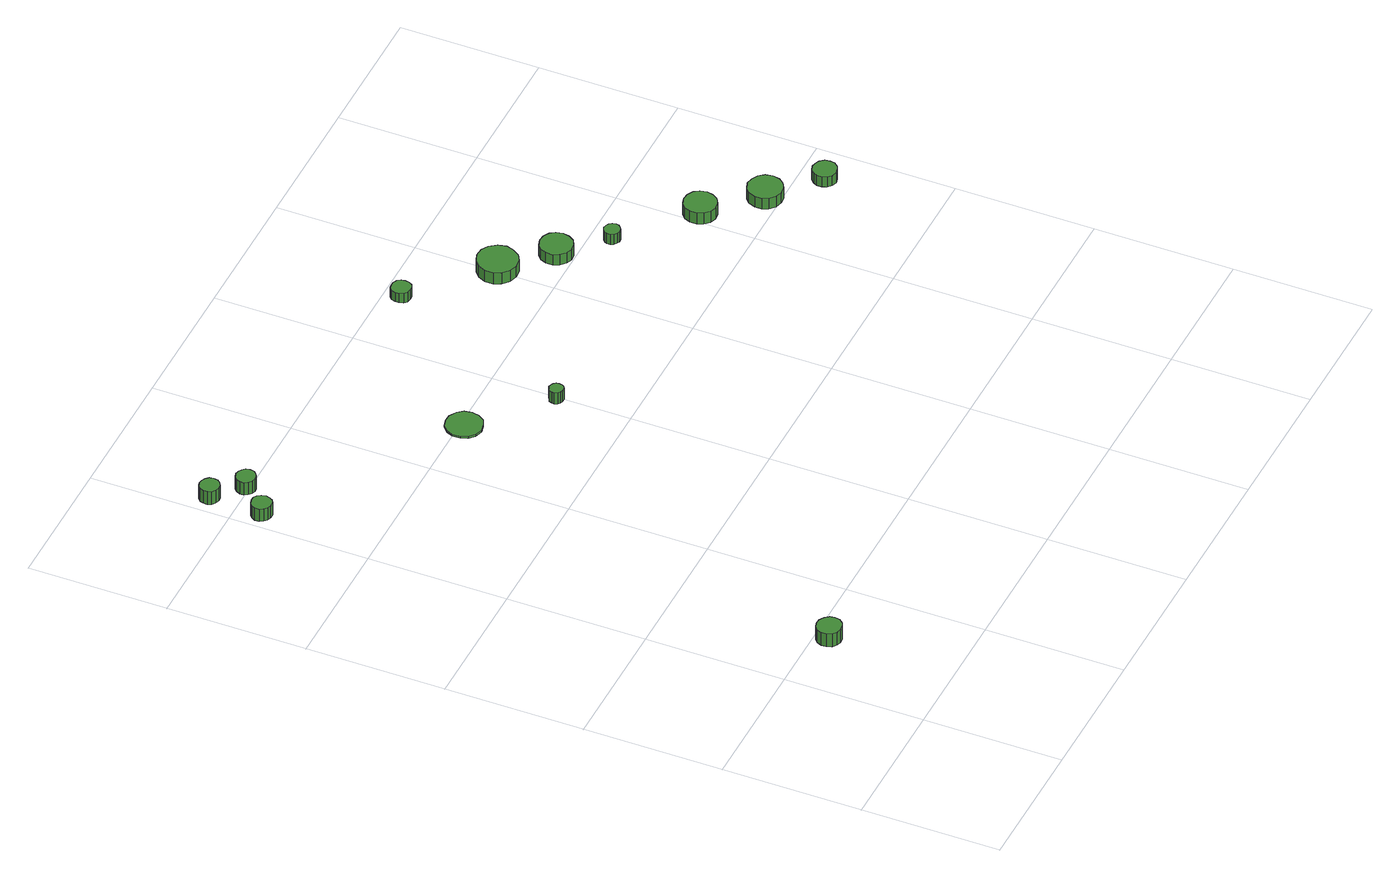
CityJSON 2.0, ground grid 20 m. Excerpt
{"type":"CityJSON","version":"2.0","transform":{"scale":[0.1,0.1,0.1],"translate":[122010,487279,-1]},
"CityObjects":{
"tree1":{"type":"SolitaryVegetationObject","attributes":{"function":"something"},"geometry":[{"type":"MultiSurface","lod":"1","boundaries":[[[0,1,2,3,4,5,6,7,8,9,10,11,12,13,14]],[[15,16,17,18,19,20,21,22,23,24,25,26,27,28,29]],[[0,29,28,1]],[[1,28,27,2]],[[2,27,26,3]],[[3,26,25,4]],[[4,25,24,5]],[[5,24,23,6]],[[6,23,22,7]],[[7,22,21,8]],[[8,21,20,9]],[[9,20,19,10]],[[10,19,18,11]],[[11,18,17,12]],[[12,17,16,13]],[[13,16,15,14]],[[14,15,29,0]]]}]},
"tree2":{"type":"SolitaryVegetationObject","attributes":{"function":"something"},"geometry":[{"type":"MultiSurface","lod":"1","boundaries":[[[30,31,32,33,34,35,36,37,38,39,40,41,42,43,44]],[[45,46,47,48,49,50,51,52,53,54,55,56,57,58,59]],[[30,59,58,31]],[[31,58,57,32]],[[32,57,56,33]],[[33,56,55,34]],[[34,55,54,35]],[[35,54,53,36]],[[36,53,52,37]],[[37,52,51,38]],[[38,51,50,39]],[[39,50,49,40]],[[40,49,48,41]],[[41,48,47,42]],[[42,47,46,43]],[[43,46,45,44]],[[44,45,59,30]]]}]},
"tree3":{"type":"SolitaryVegetationObject","attributes":{"function":"something"},"geometry":[{"type":"MultiSurface","lod":"1","boundaries":[[[60,61,62,63,64,65,66,67,68,69,70,71,72,73,74]],[[75,76,77,78,79,80,81,82,83,84,85,86,87,88,89]],[[60,89,88,61]],[[61,88,87,62]],[[62,87,86,63]],[[63,86,85,64]],[[64,85,84,65]],[[65,84,83,66]],[[66,83,82,67]],[[67,82,81,68]],[[68,81,80,69]],[[69,80,79,70]],[[70,79,78,71]],[[71,78,77,72]],[[72,77,76,73]],[[73,76,75,74]],[[74,75,89,60]]]}]},
"tree4":{"type":"SolitaryVegetationObject","attributes":{"function":"something"},"geometry":[{"type":"MultiSurface","lod":"1","boundaries":[[[90,91,92,93,94,95,96,97,98,99,100,101,102,103,104]],[[105,106,107,108,109,110,111,112,113,114,115,116,117,118,119]],[[90,119,118,91]],[[91,118,117,92]],[[92,117,116,93]],[[93,116,115,94]],[[94,115,114,95]],[[95,114,113,96]],[[96,113,112,97]],[[97,112,111,98]],[[98,111,110,99]],[[99,110,109,100]],[[100,109,108,101]],[[101,108,107,102]],[[102,107,106,103]],[[103,106,105,104]],[[104,105,119,90]]]}]},
"tree5":{"type":"SolitaryVegetationObject","attributes":{"function":"something"},"geometry":[{"type":"MultiSurface","lod":"1","boundaries":[[[120,121,122,123,124,125,126,127,128,129,130,131,132,133,134]],[[135,136,137,138,139,140,141,142,143,144,145,146,147,148,149]],[[120,149,148,121]],[[121,148,147,122]],[[122,147,146,123]],[[123,146,145,124]],[[124,145,144,125]],[[125,144,143,126]],[[126,143,142,127]],[[127,142,141,128]],[[128,141,140,129]],[[129,140,139,130]],[[130,139,138,131]],[[131,138,137,132]],[[132,137,136,133]],[[133,136,135,134]],[[134,135,149,120]]]}]},
"tree6":{"type":"SolitaryVegetationObject","attributes":{"function":"something"},"geometry":[{"type":"MultiSurface","lod":"1","boundaries":[[[150,151,152,153,154,155,156,157,158,159,160,161,162,163,164]],[[165,166,167,168,169,170,171,172,173,174,175,176,177,178,179]],[[150,179,178,151]],[[151,178,177,152]],[[152,177,176,153]],[[153,176,175,154]],[[154,175,174,155]],[[155,174,173,156]],[[156,173,172,157]],[[157,172,171,158]],[[158,171,170,159]],[[159,170,169,160]],[[160,169,168,161]],[[161,168,167,162]],[[162,167,166,163]],[[163,166,165,164]],[[164,165,179,150]]]}]},
"tree7":{"type":"SolitaryVegetationObject","attributes":{"function":"something"},"geometry":[{"type":"MultiSurface","lod":"1","boundaries":[[[180,181,182,183,184,185,186,187,188,189,190,191,192,193,194]],[[195,196,197,198,199,200,201,202,203,204,205,206,207,208,209]],[[180,209,208,181]],[[181,208,207,182]],[[182,207,206,183]],[[183,206,205,184]],[[184,205,204,185]],[[185,204,203,186]],[[186,203,202,187]],[[187,202,201,188]],[[188,201,200,189]],[[189,200,199,190]],[[190,199,198,191]],[[191,198,197,192]],[[192,197,196,193]],[[193,196,195,194]],[[194,195,209,180]]]}]},
"tree8":{"type":"SolitaryVegetationObject","attributes":{"function":"something"}},
"tree9":{"type":"SolitaryVegetationObject","attributes":{"function":"something"},"geometry":[{"type":"MultiSurface","lod":"1","boundaries":[[[210,211,212,213,214,215,216,217,218,219,220,221,222,223,224]],[[225,226,227,228,229,230,231,232,233,234,235,236,237,238,239]],[[210,239,238,211]],[[211,238,237,212]],[[212,237,236,213]],[[213,236,235,214]],[[214,235,234,215]],[[215,234,233,216]],[[216,233,232,217]],[[217,232,231,218]],[[218,231,230,219]],[[219,230,229,220]],[[220,229,228,221]],[[221,228,227,222]],[[222,227,226,223]],[[223,226,225,224]],[[224,225,239,210]]]}]},
"tree10":{"type":"SolitaryVegetationObject","attributes":{"function":"something"},"geometry":[{"type":"MultiSurface","lod":"1","boundaries":[[[240,241,242,243,244,245,246,247,248,249,250,251,252,253,254]],[[255,256,257,258,259,260,261,262,263,264,265,266,267,268,269]],[[240,269,268,241]],[[241,268,267,242]],[[242,267,266,243]],[[243,266,265,244]],[[244,265,264,245]],[[245,264,263,246]],[[246,263,262,247]],[[247,262,261,248]],[[248,261,260,249]],[[249,260,259,250]],[[250,259,258,251]],[[251,258,257,252]],[[252,257,256,253]],[[253,256,255,254]],[[254,255,269,240]]]}]},
"tree11":{"type":"SolitaryVegetationObject","attributes":{"function":"something"},"geometry":[{"type":"MultiSurface","lod":"1","boundaries":[[[270,271,272,273,274,275,276,277,278,279,280,281,282,283,284]],[[285,286,287,288,289,290,291,292,293,294,295,296,297,298,299]],[[270,299,298,271]],[[271,298,297,272]],[[272,297,296,273]],[[273,296,295,274]],[[274,295,294,275]],[[275,294,293,276]],[[276,293,292,277]],[[277,292,291,278]],[[278,291,290,279]],[[279,290,289,280]],[[280,289,288,281]],[[281,288,287,282]],[[282,287,286,283]],[[283,286,285,284]],[[284,285,299,270]]]}]},
"tree12":{"type":"SolitaryVegetationObject","attributes":{"function":"something"},"geometry":[{"type":"MultiSurface","lod":"1","boundaries":[[[300,301,302,303,304,305,306,307,308,309,310,311,312,313,314]],[[315,316,317,318,319,320,321,322,323,324,325,326,327,328,329]],[[300,329,328,301]],[[301,328,327,302]],[[302,327,326,303]],[[303,326,325,304]],[[304,325,324,305]],[[305,324,323,306]],[[306,323,322,307]],[[307,322,321,308]],[[308,321,320,309]],[[309,320,319,310]],[[310,319,318,311]],[[311,318,317,312]],[[312,317,316,313]],[[313,316,315,314]],[[314,315,329,300]]]}]},
"tree13":{"type":"SolitaryVegetationObject","attributes":{"function":"something"},"geometry":[{"type":"MultiSurface","lod":"1","boundaries":[[[330,331,332,333,334,335,336,337,338,339,340,341,342,343,344]],[[345,346,347,348,349,350,351,352,353,354,355,356,357,358,359]],[[330,359,358,331]],[[331,358,357,332]],[[332,357,356,333]],[[333,356,355,334]],[[334,355,354,335]],[[335,354,353,336]],[[336,353,352,337]],[[337,352,351,338]],[[338,351,350,339]],[[339,350,349,340]],[[340,349,348,341]],[[341,348,347,342]],[[342,347,346,343]],[[343,346,345,344]],[[344,345,359,330]]]}]},
"tree14":{"type":"SolitaryVegetationObject","attributes":{"function":"something"},"geometry":[{"type":"MultiSurface","lod":"1","boundaries":[[[360,361,362,363,364,365,366,367,368,369,370,371,372,373,374]],[[375,376,377,378,379,380,381,382,383,384,385,386,387,388,389]],[[360,389,388,361]],[[361,388,387,362]],[[362,387,386,363]],[[363,386,385,364]],[[364,385,384,365]],[[365,384,383,366]],[[366,383,382,367]],[[367,382,381,368]],[[368,381,380,369]],[[369,380,379,370]],[[370,379,378,371]],[[371,378,377,372]],[[372,377,376,373]],[[373,376,375,374]],[[374,375,389,360]]]}]}
},
"vertices":[
[119,180,29],[118,187,29],[113,193,29],[107,197,29],[100,198,29],[93,196,29],[87,191,29],[84,184,29],[84,177,29],[87,170,29],[93,165,29],[100,163,29],[107,164,29],[113,167,29],[118,173,29],[118,173,7],[113,167,7],[107,164,7],[100,163,7],[93,165,7],[87,170,7],[84,177,7],[84,184,7],[87,191,7],[93,196,7],[100,198,7],[107,197,7],[113,193,7],[118,187,7],[119,180,7],
[37,963,31],[35,969,31],[32,974,31],[27,977,31],[21,977,31],[15,975,31],[11,971,31],[8,966,31],[8,960,31],[11,955,31],[15,951,31],[21,949,31],[27,949,31],[32,952,31],[35,957,31],[35,957,10],[32,952,10],[27,949,10],[21,949,10],[15,951,10],[11,955,10],[8,960,10],[8,966,10],[11,971,10],[15,975,10],[21,977,10],[27,977,10],[32,974,10],[35,969,10],[37,963,10],
[41,1040,31],[40,1046,31],[36,1050,31],[31,1053,31],[25,1054,31],[20,1052,31],[15,1048,31],[13,1043,31],[13,1037,31],[15,1031,31],[20,1028,31],[25,1026,31],[31,1026,31],[36,1029,31],[40,1034,31],[40,1034,9],[36,1029,9],[31,1026,9],[25,1026,9],[20,1028,9],[15,1031,9],[13,1037,9],[13,1043,9],[15,1048,9],[20,1052,9],[25,1054,9],[31,1053,9],[36,1050,9],[40,1046,9],[41,1040,9],
[78,1004,30],[77,1010,30],[73,1014,30],[68,1017,30],[63,1018,30],[57,1016,30],[53,1012,30],[50,1007,30],[50,1001,30],[53,996,30],[57,992,30],[63,990,30],[68,991,30],[73,994,30],[77,998,30],[77,998,9],[73,994,9],[68,991,9],[63,990,9],[57,992,9],[53,996,9],[50,1001,9],[50,1007,9],[53,1012,9],[57,1016,9],[63,1018,9],[68,1017,9],[73,1014,9],[77,1010,9],[78,1004,9],
[322,793,12],[320,804,12],[314,812,12],[304,818,12],[294,819,12],[283,816,12],[275,808,12],[271,799,12],[271,788,12],[275,778,12],[283,771,12],[294,767,12],[304,769,12],[314,774,12],[320,783,12],[320,783,9],[314,774,9],[304,769,9],[294,767,9],[283,771,9],[275,778,9],[271,788,9],[271,799,9],[275,808,9],[283,816,9],[294,819,9],[304,818,9],[314,812,9],[320,804,9],[322,793,9],
[405,705,28],[404,709,28],[402,712,28],[398,714,28],[394,715,28],[390,713,28],[387,711,28],[385,707,28],[385,703,28],[387,699,28],[390,696,28],[394,695,28],[398,695,28],[402,697,28],[404,700,28],[404,700,9],[402,697,9],[398,695,9],[394,695,9],[390,696,9],[387,699,9],[385,703,9],[385,707,9],[387,711,9],[390,713,9],[394,715,9],[398,714,9],[402,712,9],[404,709,9],[405,705,9],
[517,977,24],[516,982,24],[513,987,24],[507,990,24],[502,990,24],[496,989,24],[492,985,24],[490,979,24],[490,974,24],[492,968,24],[496,964,24],[502,963,24],[507,963,24],[513,966,24],[516,971,24],[516,971,8],[513,966,8],[507,963,8],[502,963,8],[496,964,8],[492,968,8],[490,974,8],[490,979,8],[492,985,8],[496,989,8],[502,990,8],[507,990,8],[513,987,8],[516,982,8],[517,977,8],
[632,882,27],[629,894,27],[622,904,27],[612,910,27],[600,911,27],[589,907,27],[580,899,27],[575,888,27],[575,876,27],[580,866,27],[589,858,27],[600,854,27],[612,855,27],[622,861,27],[629,871,27],[629,871,8],[622,861,8],[612,855,8],[600,854,8],[589,858,8],[580,866,8],[575,876,8],[575,888,8],[580,899,8],[589,907,8],[600,911,8],[612,910,8],[622,904,8],[629,894,8],[632,882,8],
[687,825,26],[685,835,26],[680,842,26],[671,847,26],[662,848,26],[653,845,26],[646,839,26],[642,830,26],[642,820,26],[646,812,26],[653,805,26],[662,802,26],[671,803,26],[680,808,26],[685,816,26],[685,816,8],[680,808,8],[671,803,8],[662,802,8],[653,805,8],[646,812,8],[642,820,8],[642,830,8],[646,839,8],[653,845,8],[662,848,8],[671,847,8],[680,842,8],[685,835,8],[687,825,8],
[734,770,25],[733,775,25],[730,779,25],[726,781,25],[721,782,25],[717,780,25],[713,777,25],[711,773,25],[711,768,25],[713,764,25],[717,761,25],[721,759,25],[726,760,25],[730,762,25],[733,766,25],[733,766,8],[730,762,8],[726,760,8],[721,759,8],[717,761,8],[713,764,8],[711,768,8],[711,773,8],[713,777,8],[717,780,8],[721,782,8],[726,781,8],[730,779,8],[733,775,8],[734,770,8],
[840,686,27],[838,696,27],[833,703,27],[824,708,27],[815,709,27],[806,706,27],[799,700,27],[795,691,27],[795,681,27],[799,673,27],[806,666,27],[815,663,27],[824,664,27],[833,669,27],[838,677,27],[838,677,8],[833,669,8],[824,664,8],[815,663,8],[806,666,8],[799,673,8],[795,681,8],[795,691,8],[799,700,8],[806,706,8],[815,709,8],[824,708,8],[833,703,8],[838,696,8],[840,686,8],
[906,621,26],[904,631,26],[898,639,26],[889,644,26],[879,646,26],[869,642,26],[862,636,26],[858,626,26],[858,616,26],[862,607,26],[869,600,26],[879,597,26],[889,598,26],[898,603,26],[904,611,26],[904,611,8],[898,603,8],[889,598,8],[879,597,8],[869,600,8],[862,607,8],[858,616,8],[858,626,8],[862,636,8],[869,642,8],[879,646,8],[889,644,8],[898,639,8],[904,631,8],[906,621,8],
[965,565,25],[964,572,25],[959,578,25],[953,581,25],[946,582,25],[939,580,25],[934,575,25],[931,569,25],[931,562,25],[934,555,25],[939,550,25],[946,548,25],[953,549,25],[959,552,25],[964,558,25],[964,558,8],[959,552,8],[953,549,8],[946,548,8],[939,550,8],[934,555,8],[931,562,8],[931,569,8],[934,575,8],[939,580,8],[946,582,8],[953,581,8],[959,578,8],[964,572,8],[965,565,8]
]}
